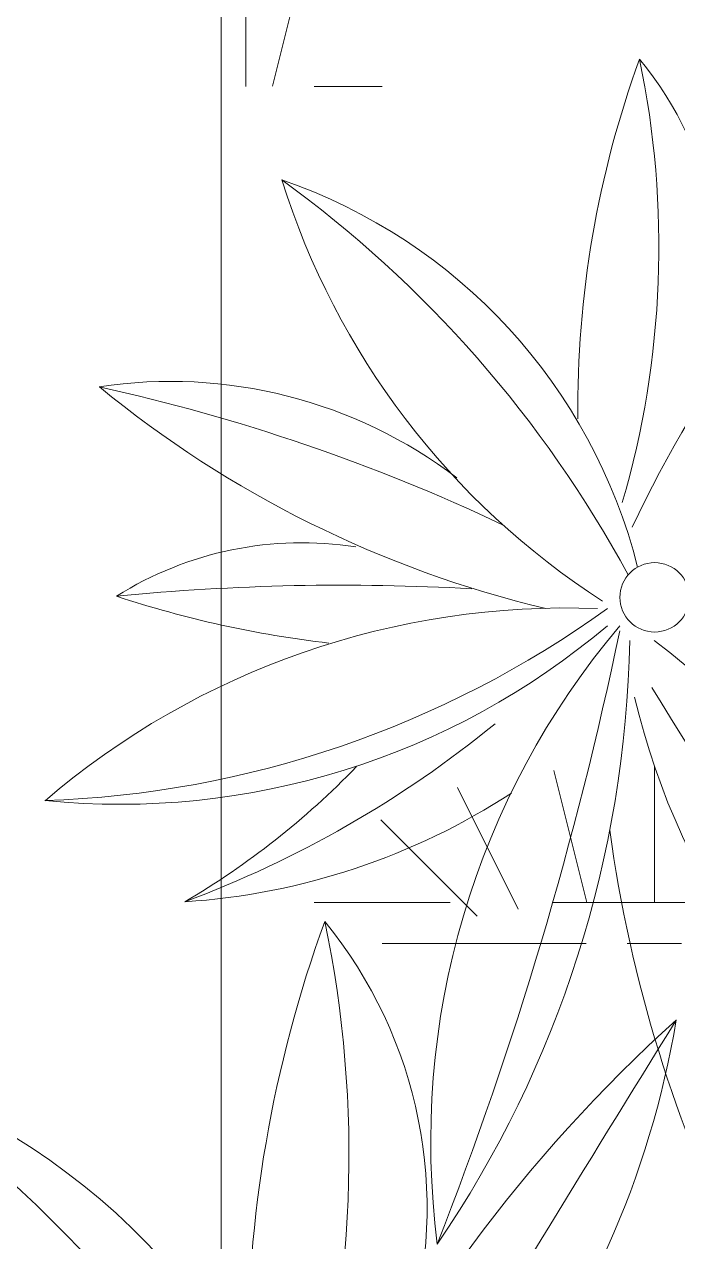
# Model space of a CAD drawing. Header units: millimetres. Extents: x 5357 to 259384, y -16348 to 109893.
# Drawn here: x 60372 to 60640, y 51858 to 52358 of the extents above; entities that cross this region are included whole.
import ezdxf

# ---------------------------------------------------------------- set-up
doc = ezdxf.new("R2010")
doc.units = ezdxf.units.MM
doc.linetypes.add('IMPORT-Overhead', pattern=[3.96875, 2.38125, -1.5875])
for name, color, linetype, lineweight in [('A-AREA-1', 30, 'IMPORT-Overhead', 9), ('A-FLOR', 192, 'Continuous', 9), ('A-FLOR-PATT', 8, 'Continuous', 9), ('G-IMPT', 8, 'Continuous', 9), ('L-PLNT', 71, 'Continuous', 9)]:
    doc.layers.add(name, color=color, linetype=linetype, lineweight=lineweight)

# ---------------------------------------------------------------- blocks, each defined once
blk = doc.blocks.new('CAY DUA VAN PHAT - CAY DUA VAN PHAT_dwg-V450-TKCS_MB CẢNH QUAN CÂY XANH')
at = {"layer": 'G-IMPT'}
blk.add_circle((-146.8, 465.5), 28.5, dxfattribs=at)
for centre, radius, start, end in [((5.9, 342.3), 797.2, 32.8088, 72.6703), ((1228.1, 1817.9), 1216.7, 215.9709, 241.576), ((779.8, 1288.7), 567.6, 199.0692, 255.8486), ((519.7, 537.8), 657.8, 139.4024, 182.222), ((-816.9, 994.3), 837.6, 324.1916, 358.058), ((-595.9, 904.4), 619.1, 319.7296, 5.697), ((63.1, 862.6), 387.3, 171.2807, 217.3319), ((1206.7, 1258.5), 1563.2, 192.4553, 205.3067), ((-1023, 343.3), 910.3, 13.4336, 39.4147), ((93.6, 755), 285.3, 147.7766, 188.9369), ((1745.7, 721.9), 1902.5, 174.4112, 183.2032), ((-980.6, 631.9), 877.2, 6.6166, 18.285), ((-734.1, 1162.6), 893.4, 320.6802, 339.5986), ((-466.2, 1185.7), 660.5, 313.9588, 329.5669), ((-453.7, 887.7), 558.2, 326.9057, 356.2457), ((478.9, -252.1), 1051.7, 89.4613, 109.9839), ((-60.6, 919.8), 454.1, 199.0692, 255.8486), ((298, 1343.2), 973.3, 215.9709, 241.576), ((-679.7, 162.7), 637.7, 32.8088, 72.6703), ((311.6, 1657), 940.6, 258.2106, 286.2462), ((1140, -402.5), 1267.2, 115.2182, 137.8561), ((355, 1024.5), 372.2, 230.7445, 286.7036), ((17875.3, -28108.8), 33583.9, 121.03345, 121.75514), ((300.5, -7.1), 656.4, 82.645, 130.2275), ((-760.7, 3572.9), 3144.9, 281.7668, 291.3553), ((-128.2, 1396.1), 910.3, 271.0634, 304.2767), ((76.5, 1194.1), 756.6, 279.4235, 308.939), ((-301.3, -312.8), 841.4, 89.4613, 109.9839), ((-109, -621.4), 1134.2, 63.4093, 82.2197), ((-435.1, 1214.5), 752.5, 258.2106, 286.2462), ((227.5, -433.2), 1013.8, 115.2182, 137.8561), ((-208.7, -123.7), 622.5, 32.2613, 76.6297), ((-400.5, 708.4), 297.8, 230.7445, 286.7036), ((421.3, 867.9), 667.4, 217.0531, 261.0676), ((-3546.8, -5190.9), 6640, 54.40802, 58.45357)]:
    blk.add_arc(centre, radius, start, end, dxfattribs=at)
blk = doc.blocks.new('CAY DUA VAN PHAT - CAY DUA VAN PHAT-V451-TKCS_MB CẢNH QUAN CÂY XANH')
at = {"extrusion": (0, 0, -1), "xscale": 0.5, "yscale": 0.5, "zscale": -0.5, "rotation": 180}
blk.add_blockref('CAY DUA VAN PHAT - CAY DUA VAN PHAT_dwg-V450-TKCS_MB CẢNH QUAN CÂY XANH', (151.82, 370.52), dxfattribs=at)

msp = doc.modelspace()

# ---------------------------------------------------------------- hatches: boundary and pattern name
at = {"layer": 'A-FLOR-PATT'}
h = msp.add_hatch(dxfattribs=at)
h.set_pattern_fill('FP_23', color=256, style=0, pattern_type=2)
h.set_pattern_definition([(0, (167.64, 11.2), (558.8, 558.8), [83.82, -16.764, 22.352, -16.764, -419.1]), (0, (167.64, 11.2), (558.8, 558.8), [-139.7, 83.82, -335.28]), (0, (139.7, 27.94), (558.8, 558.8), [55.88, -41.91, 83.82, -41.91, -335.28]), (0, (139.7, 27.94), (558.8, 558.8), [-223.52, 55.88, -279.4]), (0, (335.3, 251.46), (558.8, 558.8), [69.85, -27.94, 69.85, -391.16]), (0, (55.9, 363.2), (558.8, 558.8), [27.94, -55.88, 27.94, -447.04]), (90, (111.76, 363.2), (-558.8, 558.8), [50.292, -508.508]), (90, (279.4, 27.94), (-558.8, 558.8), [55.88, -502.92]), (90, (419.1, 251.46), (-558.8, 558.8), [55.88, -502.92]), (45, (352.04, 22.35), (0, 558.7996), [55.88, -734.383]), (135, (206.76, 22.35), (-558.7996, 0), [55.88, -734.383]), (63.435, (335.28, 25.15), (-0.0005, 558.8001), [55.88, -1193.635]), (75.964, (307.34, 27.94), (-0.00237, 558.80038), [55.88, -2248.111]), (75.964, (447.04, 251.46), (-0.00237, 558.80038), [44.704, -2259.287]), (75.964, (122.94, 363.22), (-0.00237, 558.80038), [39.116, -2264.875]), (104.036, (251.46, 27.94), (0.00237, 558.80038), [55.88, -2248.111]), (104.036, (391.16, 251.46), (0.00237, 558.80038), [44.704, -2259.287]), (104.036, (100.58, 363.22), (0.00237, 558.80038), [39.116, -2264.875]), (116.565, (223.52, 25.15), (0.0005, 558.8001), [55.88, -1193.634])])
h.paths.add_polyline_path([(60645.3, 50657.93), (60652.56, 50657.93), (60652.56, 55286.31), (60252.49, 55286.31), (60253.51, 55276.31), (60262.49, 55276.31), (60262.49, 53311.94), (60452.49, 53311.94), (60452.49, 50657.93)])
h = msp.add_hatch(dxfattribs=at)
h.set_pattern_fill('FP_7', color=256, style=0, pattern_type=2)
h.set_pattern_definition([(0, (0, 0), (1788.16, 447.04), [73.762, -1267.358, 73.762, -1267.358, -7152.64]), (0, (0, 0), (1788.16, 447.04), [-2682.24, 73.762, -2608.478, 73.762, -1267.358, -3129.28]), (0, (0, 0), (1788.16, 447.04), [-6705.6, 73.762, -820.318, 73.762, -2161.438]), (120, (670.56, 223.5), (-1281.228, 1325.072), [73.762, -1267.358, 73.762, -8419.998]), (120, (670.56, 223.5), (-1281.228, 1325.072), [-1414.882, -1267.358, 73.762, -2608.478, -4470.4]), (120, (670.56, 223.5), (-1281.228, 1325.072), [-5364.48, 73.762, -1267.358, 73.762, -3055.518]), (120, (670.56, 223.5), (-1281.228, 1325.072), [-6779.362, -820.318, 73.762, -2161.438]), (240, (894.1, 1117.6), (-506.932, -1772.112), [73.762, -1267.358, 73.762, -8419.998]), (240, (894.1, 1117.6), (-506.932, -1772.112), [-1414.882, -1267.358, 73.762, -2608.478, -4470.4]), (240, (894.1, 1117.6), (-506.932, -1772.112), [-5364.48, 73.762, -1267.358, 73.762, -3055.518]), (240, (894.1, 1117.6), (-506.932, -1772.112), [-6779.362, -820.318, 73.762, -2161.438])])
h.paths.add_polyline_path([(59152.49, 50557.93), (60452.49, 50557.93), (60452.49, 53311.94), (59152.49, 53311.94), (59152.49, 52021.94), (59162.49, 52021.94), (59162.46, 51851.94), (59152.49, 51851.94), (59152.49, 50657.93)])
h = msp.add_hatch(dxfattribs=at)
h.set_pattern_fill('FP_47', color=256, style=0, pattern_type=2)
h.set_pattern_definition([(50, (0, 0), (1603.22, -140.263), [167.64, -1844.04]), (355, (0, 0), (-310.137, 1681.3), [134.112, -1475.232]), (100.451, (133.6, -11.7), (1293.095, 1541.026), [142.472, -1567.193]), (46.184, (0, 447), (2385.496, -369.976), [251.46, -2766.06]), (96.636, (198.8, 416.2), (2089.14, 2177.36), [213.71, -2350.79]), (351.184, (0, 447), (2089.165, 2177.34), [201.17, -2212.85]), (21, (223.5, 335.3), (1334.207, -899.933), [167.64, -1844.04]), (326, (223.5, 335.3), (543.86, 1620.856), [134.112, -1475.232]), (71.451, (334.7, 260.3), (1878.07, 720.907), [142.472, -1567.193]), (37.5, (0, 0), (27.1796, 744.0845), [73.762, -1383.589, 73.762, -1423.822, -1480.82]), (37.5, (0, 0), (27.1796, 744.0845), [-2954.934, 73.762, -1407.058]), (7.5, (0, 0), (588.013, 881.589), [73.762, -780.085, 73.762, -1350.061, -564.388]), (7.5, (0, 0), (588.013, 881.589), [-2277.669, 73.762, -490.626]), (327.5, (-498.45, 0), (1193.2, -50.414), [73.762, -485.038, 73.762, -1669.694, -2313.432]), (327.5, (-498.45, 0), (1193.2, -50.414), [-2302.256, 73.762, -2239.67]), (317.5, (-722, 0), (1303.538, 223.755), [73.762, -652.678, 73.762, -1084.072, -1642.872]), (317.5, (-722, 0), (1303.538, 223.755), [-1884.274, 73.762, -1569.11])])
h.paths.add_polyline_path([(59152.49, 50557.93), (60452.49, 50557.93), (60452.49, 53311.94), (59152.49, 53311.94), (59152.49, 52021.94), (59162.49, 52021.94), (59162.46, 51851.94), (59152.49, 51851.94), (59152.49, 50657.93)])

# ---------------------------------------------------------------- linework, layer by layer
at = {"layer": 'A-AREA-1'}
msp.add_line((60452.49, 50557.93), (60452.49, 53311.94), dxfattribs=at)
at = {"layer": 'A-FLOR'}
msp.add_line((60452.49, 53311.94), (60452.49, 50657.93), dxfattribs=at)

# ---------------------------------------------------------------- block references
at = {"layer": 'L-PLNT', "rotation": 270.0000000000003}
msp.add_blockref('CAY DUA VAN PHAT - CAY DUA VAN PHAT-V451-TKCS_MB CẢNH QUAN CÂY XANH', (60492.56, 51896.94), dxfattribs=at)

doc.saveas('drawing.dxf')
